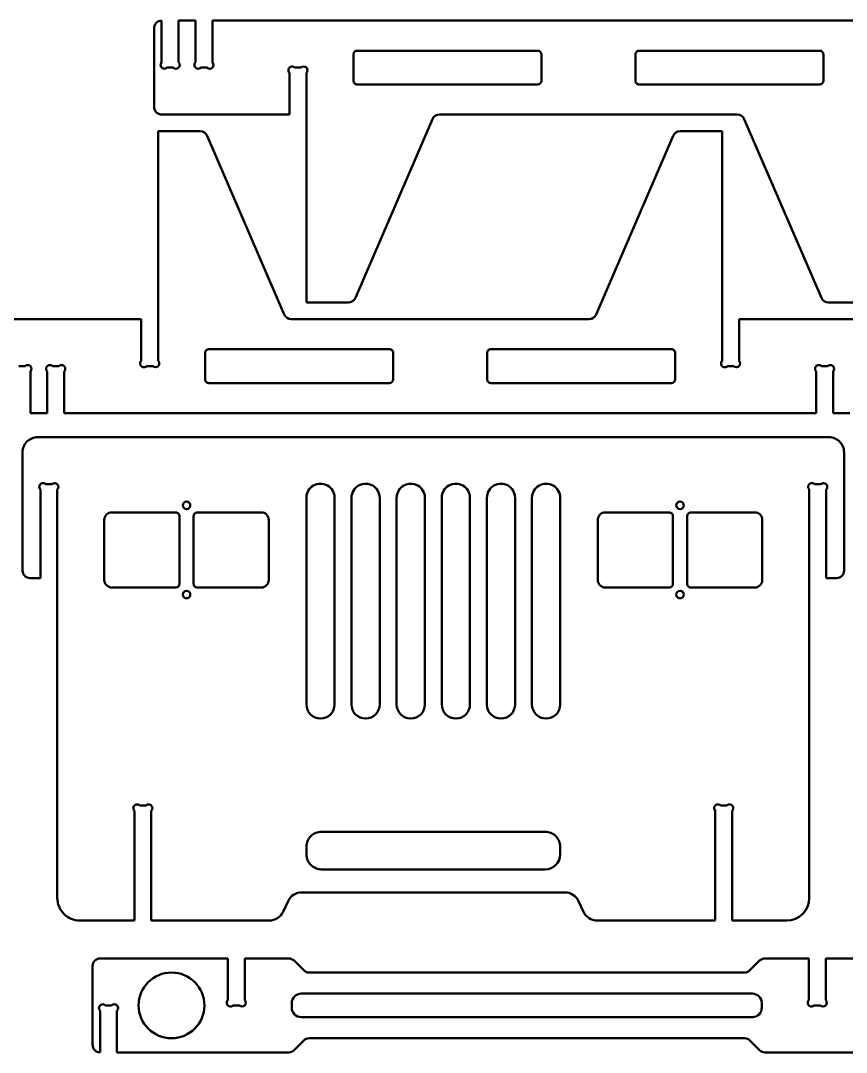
# Model space of a CAD drawing. Header units: millimetres. Extents: x -5696 to 5717, y -1207 to 892.
# Drawn here: x 2313 to 3194, y -559 to 543 of the extents above; entities that cross this region are included whole.
import ezdxf

# ---------------------------------------------------------------- set-up
doc = ezdxf.new("R2010")
doc.units = ezdxf.units.MM
doc.header["$MEASUREMENT"] = 0
doc.layers.add('layer 1', color=7, linetype='Continuous')

msp = doc.modelspace()

# ---------------------------------------------------------------- linework, layer by layer
at = {"layer": 'layer 1', "lineweight": 50}
for points, knots in [([(2463.3326, 542.5129), (2461.2045, 542.5129), (2459.1636, 541.6676), (2457.6588, 540.1628), (2457.6588, 540.1628), (2456.154, 538.658), (2455.3086, 536.6171), (2455.3086, 534.4889)], [0, 0, 0, 0, 0.333333333, 0.333333333, 0.333333333, 0.333333333, 1, 1, 1, 1]), ([(2671.9566, 510.4169), (2670.8925, 510.4169), (2669.872, 509.9942), (2669.1197, 509.2419), (2669.1197, 509.2419), (2668.3672, 508.4894), (2667.9446, 507.469), (2667.9446, 506.4049)], [0, 0, 0, 0, 0.333333333, 0.333333333, 0.333333333, 0.333333333, 1, 1, 1, 1]), ([(2868.5446, 506.4049), (2868.5446, 507.469), (2868.1219, 508.4894), (2867.3695, 509.2419), (2867.3695, 509.2419), (2866.6171, 509.9942), (2865.5967, 510.4169), (2864.5326, 510.4169)], [0, 0, 0, 0, 0.333333333, 0.333333333, 0.333333333, 0.333333333, 1, 1, 1, 1]), ([(2972.8566, 510.4169), (2971.7925, 510.4169), (2970.7721, 509.9942), (2970.0197, 509.2419), (2970.0197, 509.2419), (2969.2673, 508.4894), (2968.8446, 507.469), (2968.8446, 506.4049)], [0, 0, 0, 0, 0.333333333, 0.333333333, 0.333333333, 0.333333333, 1, 1, 1, 1]), ([(3169.4446, 506.4049), (3169.4446, 507.469), (3169.0218, 508.4894), (3168.2695, 509.2419), (3168.2695, 509.2419), (3167.5171, 509.9942), (3166.4966, 510.4169), (3165.4326, 510.4169)], [0, 0, 0, 0, 0.333333333, 0.333333333, 0.333333333, 0.333333333, 1, 1, 1, 1]), ([(2463.3326, 498.0368), (2462.319, 497.0232), (2461.9232, 495.546), (2462.2942, 494.1615), (2462.2942, 494.1615), (2462.6652, 492.7769), (2463.7466, 491.6955), (2465.1311, 491.3246), (2465.1311, 491.3246), (2466.5156, 490.9536), (2467.9929, 491.3494), (2469.0064, 492.3629)], [0, 0, 0, 0, 0.25, 0.25, 0.25, 0.25, 0.5, 0.5, 0.5, 0.5, 1, 1, 1, 1]), ([(2475.7128, 492.3629), (2477.2796, 490.7961), (2479.8198, 490.7961), (2481.3866, 492.3629), (2481.3866, 492.3629), (2482.9533, 493.9297), (2482.9533, 496.47), (2481.3866, 498.0368)], [0, 0, 0, 0, 0.333333333, 0.333333333, 0.333333333, 0.333333333, 1, 1, 1, 1]), ([(2499.4406, 498.0368), (2498.427, 497.0232), (2498.0312, 495.546), (2498.4021, 494.1615), (2498.4021, 494.1615), (2498.7732, 492.7769), (2499.8546, 491.6955), (2501.2391, 491.3246), (2501.2391, 491.3246), (2502.6236, 490.9536), (2504.1009, 491.3494), (2505.1144, 492.3629)], [0, 0, 0, 0, 0.25, 0.25, 0.25, 0.25, 0.5, 0.5, 0.5, 0.5, 1, 1, 1, 1]), ([(2511.8208, 492.3629), (2513.3876, 490.7961), (2515.9278, 490.7961), (2517.4946, 492.3629), (2517.4946, 492.3629), (2519.0613, 493.9297), (2519.0613, 496.47), (2517.4946, 498.0368)], [0, 0, 0, 0, 0.333333333, 0.333333333, 0.333333333, 0.333333333, 1, 1, 1, 1]), ([(2605.4144, 492.3629), (2604.4009, 493.3764), (2602.9236, 493.7723), (2601.5391, 493.4013), (2601.5391, 493.4013), (2600.1546, 493.0303), (2599.0732, 491.949), (2598.7022, 490.5644), (2598.7022, 490.5644), (2598.3312, 489.1799), (2598.727, 487.7027), (2599.7406, 486.6891)], [0, 0, 0, 0, 0.25, 0.25, 0.25, 0.25, 0.5, 0.5, 0.5, 0.5, 1, 1, 1, 1]), ([(2617.7946, 486.6891), (2619.3614, 488.2559), (2619.3614, 490.7961), (2617.7946, 492.3629), (2617.7946, 492.3629), (2616.2278, 493.9297), (2613.6876, 493.9297), (2612.1208, 492.3629)], [0, 0, 0, 0, 0.333333333, 0.333333333, 0.333333333, 0.333333333, 1, 1, 1, 1]), ([(2667.9446, 478.3209), (2667.9446, 477.2569), (2668.3672, 476.2365), (2669.1197, 475.484), (2669.1197, 475.484), (2669.872, 474.7317), (2670.8925, 474.3089), (2671.9566, 474.3089)], [0, 0, 0, 0, 0.333333333, 0.333333333, 0.333333333, 0.333333333, 1, 1, 1, 1]), ([(2968.8446, 478.3209), (2968.8446, 477.2569), (2969.2673, 476.2365), (2970.0197, 475.484), (2970.0197, 475.484), (2970.7721, 474.7317), (2971.7925, 474.3089), (2972.8566, 474.3089)], [0, 0, 0, 0, 0.333333333, 0.333333333, 0.333333333, 0.333333333, 1, 1, 1, 1]), ([(2455.3086, 450.2369), (2455.3086, 448.1088), (2456.154, 446.0679), (2457.6588, 444.5631), (2457.6588, 444.5631), (2459.1636, 443.0583), (2461.2045, 442.2129), (2463.3326, 442.2129)], [0, 0, 0, 0, 0.333333333, 0.333333333, 0.333333333, 0.333333333, 1, 1, 1, 1]), ([(2513.7922, 191.6772), (2512.7282, 191.6772), (2511.7077, 191.2546), (2510.9553, 190.5022), (2510.9553, 190.5022), (2510.2029, 189.7498), (2509.7802, 188.7293), (2509.7802, 187.6652)], [0, 0, 0, 0, 0.333333333, 0.333333333, 0.333333333, 0.333333333, 1, 1, 1, 1]), ([(2710.3802, 187.6652), (2710.3802, 188.7293), (2709.9575, 189.7498), (2709.2051, 190.5022), (2709.2051, 190.5022), (2708.4527, 191.2546), (2707.4323, 191.6772), (2706.3682, 191.6772)], [0, 0, 0, 0, 0.333333333, 0.333333333, 0.333333333, 0.333333333, 1, 1, 1, 1]), ([(2814.6922, 191.6772), (2813.6281, 191.6772), (2812.6077, 191.2546), (2811.8553, 190.5022), (2811.8553, 190.5022), (2811.1029, 189.7498), (2810.6802, 188.7293), (2810.6802, 187.6652)], [0, 0, 0, 0, 0.333333333, 0.333333333, 0.333333333, 0.333333333, 1, 1, 1, 1]), ([(3011.2802, 187.6652), (3011.2802, 188.7293), (3010.8576, 189.7498), (3010.1051, 190.5022), (3010.1051, 190.5022), (3009.3528, 191.2546), (3008.3323, 191.6772), (3007.2682, 191.6772)], [0, 0, 0, 0, 0.333333333, 0.333333333, 0.333333333, 0.333333333, 1, 1, 1, 1]), ([(2441.5762, 179.2971), (2440.5626, 178.2836), (2440.1669, 176.8064), (2440.5379, 175.4218), (2440.5379, 175.4218), (2440.9088, 174.0373), (2441.9902, 172.9558), (2443.3748, 172.5849), (2443.3748, 172.5849), (2444.7593, 172.2139), (2446.2365, 172.6097), (2447.25, 173.6232)], [0, 0, 0, 0, 0.25, 0.25, 0.25, 0.25, 0.5, 0.5, 0.5, 0.5, 1, 1, 1, 1]), ([(2453.9564, 173.6232), (2455.5232, 172.0564), (2458.0634, 172.0564), (2459.6302, 173.6232), (2459.6302, 173.6232), (2461.197, 175.19), (2461.197, 177.7303), (2459.6303, 179.2971)], [0, 0, 0, 0, 0.333333333, 0.333333333, 0.333333333, 0.333333333, 1, 1, 1, 1]), ([(3061.4302, 179.2971), (3060.4167, 178.2836), (3060.0209, 176.8064), (3060.3918, 175.4218), (3060.3918, 175.4218), (3060.7628, 174.0373), (3061.8443, 172.9558), (3063.2287, 172.5849), (3063.2287, 172.5849), (3064.6132, 172.2139), (3066.0905, 172.6097), (3067.104, 173.6232)], [0, 0, 0, 0, 0.25, 0.25, 0.25, 0.25, 0.5, 0.5, 0.5, 0.5, 1, 1, 1, 1]), ([(3073.8104, 173.6232), (3075.3771, 172.0564), (3077.9174, 172.0564), (3079.4842, 173.6232), (3079.4842, 173.6232), (3081.051, 175.19), (3081.051, 177.7303), (3079.4842, 179.2971)], [0, 0, 0, 0, 0.333333333, 0.333333333, 0.333333333, 0.333333333, 1, 1, 1, 1]), ([(2323.2223, 167.9495), (2324.789, 169.5162), (2324.789, 172.0564), (2323.2223, 173.6232), (2323.2223, 173.6232), (2321.6555, 175.19), (2319.1152, 175.19), (2317.5484, 173.6232)], [0, 0, 0, 0, 0.333333333, 0.333333333, 0.333333333, 0.333333333, 1, 1, 1, 1]), ([(2346.95, 173.6232), (2345.9365, 174.6368), (2344.4593, 175.0326), (2343.0747, 174.6616), (2343.0747, 174.6616), (2341.6902, 174.2906), (2340.6088, 173.2093), (2340.2379, 171.8248), (2340.2379, 171.8248), (2339.8669, 170.4402), (2340.2627, 168.963), (2341.2763, 167.9495)], [0, 0, 0, 0, 0.25, 0.25, 0.25, 0.25, 0.5, 0.5, 0.5, 0.5, 1, 1, 1, 1]), ([(2359.3302, 167.9495), (2360.897, 169.5162), (2360.897, 172.0564), (2359.3303, 173.6232), (2359.3303, 173.6232), (2357.7635, 175.19), (2355.2232, 175.19), (2353.6564, 173.6232)], [0, 0, 0, 0, 0.333333333, 0.333333333, 0.333333333, 0.333333333, 1, 1, 1, 1]), ([(3167.404, 173.6232), (3166.3905, 174.6368), (3164.9133, 175.0326), (3163.5287, 174.6616), (3163.5287, 174.6616), (3162.1443, 174.2906), (3161.0628, 173.2093), (3160.6918, 171.8248), (3160.6918, 171.8248), (3160.3208, 170.4402), (3160.7167, 168.963), (3161.7302, 167.9495)], [0, 0, 0, 0, 0.25, 0.25, 0.25, 0.25, 0.5, 0.5, 0.5, 0.5, 1, 1, 1, 1]), ([(3179.7842, 167.9495), (3181.351, 169.5162), (3181.351, 172.0564), (3179.7842, 173.6232), (3179.7842, 173.6232), (3178.2174, 175.19), (3175.6771, 175.19), (3174.1104, 173.6232)], [0, 0, 0, 0, 0.333333333, 0.333333333, 0.333333333, 0.333333333, 1, 1, 1, 1]), ([(2509.7802, 159.5812), (2509.7802, 158.5172), (2510.2029, 157.4968), (2510.9553, 156.7443), (2510.9553, 156.7443), (2511.7077, 155.992), (2512.7282, 155.5692), (2513.7922, 155.5692)], [0, 0, 0, 0, 0.333333333, 0.333333333, 0.333333333, 0.333333333, 1, 1, 1, 1]), ([(2810.6802, 159.5812), (2810.6802, 158.5172), (2811.1029, 157.4968), (2811.8553, 156.7443), (2811.8553, 156.7443), (2812.6077, 155.992), (2813.6281, 155.5692), (2814.6922, 155.5692)], [0, 0, 0, 0, 0.333333333, 0.333333333, 0.333333333, 0.333333333, 1, 1, 1, 1]), ([(2330.9464, 97.6843), (2326.6902, 97.6843), (2322.6083, 95.9934), (2319.5987, 92.9839), (2319.5987, 92.9839), (2316.5892, 89.9743), (2314.8984, 85.8924), (2314.8984, 81.6363)], [0, 0, 0, 0, 0.333333333, 0.333333333, 0.333333333, 0.333333333, 1, 1, 1, 1]), ([(3191.5204, 81.6363), (3191.5204, 85.8924), (3189.8297, 89.9743), (3186.8201, 92.9839), (3186.8201, 92.9839), (3183.8105, 95.9934), (3179.7286, 97.6843), (3175.4724, 97.6843)], [0, 0, 0, 0, 0.333333333, 0.333333333, 0.333333333, 0.333333333, 1, 1, 1, 1]), ([(2339.6292, 47.5343), (2338.6157, 48.5478), (2337.1385, 48.9436), (2335.754, 48.5726), (2335.754, 48.5726), (2334.3694, 48.2017), (2333.288, 47.1203), (2332.9171, 45.7357), (2332.9171, 45.7357), (2332.5461, 44.3512), (2332.9418, 42.874), (2333.9554, 41.8604)], [0, 0, 0, 0, 0.25, 0.25, 0.25, 0.25, 0.5, 0.5, 0.5, 0.5, 1, 1, 1, 1]), ([(2352.0094, 41.8604), (2353.5762, 43.4272), (2353.5762, 45.9675), (2352.0094, 47.5343), (2352.0094, 47.5343), (2350.4427, 49.1011), (2347.9024, 49.1011), (2346.3356, 47.5343)], [0, 0, 0, 0, 0.333333333, 0.333333333, 0.333333333, 0.333333333, 1, 1, 1, 1]), ([(2647.8944, 32.9908), (2647.8944, 38.3658), (2645.0268, 43.3326), (2640.3719, 46.0201), (2640.3719, 46.0201), (2635.717, 48.7076), (2629.9818, 48.7076), (2625.3269, 46.0201), (2625.3269, 46.0201), (2620.672, 43.3326), (2617.8044, 38.3658), (2617.8044, 32.9908)], [0, 0, 0, 0, 0.25, 0.25, 0.25, 0.25, 0.5, 0.5, 0.5, 0.5, 1, 1, 1, 1]), ([(2696.0384, 32.9908), (2696.0384, 38.3658), (2693.1708, 43.3326), (2688.5159, 46.0201), (2688.5159, 46.0201), (2683.861, 48.7076), (2678.1258, 48.7076), (2673.4709, 46.0201), (2673.4709, 46.0201), (2668.816, 43.3326), (2665.9484, 38.3658), (2665.9484, 32.9908)], [0, 0, 0, 0, 0.25, 0.25, 0.25, 0.25, 0.5, 0.5, 0.5, 0.5, 1, 1, 1, 1]), ([(2744.1824, 32.9908), (2744.1824, 38.3658), (2741.3148, 43.3326), (2736.6599, 46.0201), (2736.6599, 46.0201), (2732.005, 48.7076), (2726.2698, 48.7076), (2721.6149, 46.0201), (2721.6149, 46.0201), (2716.96, 43.3326), (2714.0924, 38.3658), (2714.0924, 32.9908)], [0, 0, 0, 0, 0.25, 0.25, 0.25, 0.25, 0.5, 0.5, 0.5, 0.5, 1, 1, 1, 1]), ([(2792.3264, 32.9908), (2792.3264, 38.3658), (2789.4588, 43.3326), (2784.8039, 46.0201), (2784.8039, 46.0201), (2780.149, 48.7076), (2774.4138, 48.7076), (2769.7589, 46.0201), (2769.7589, 46.0201), (2765.104, 43.3326), (2762.2364, 38.3658), (2762.2364, 32.9908)], [0, 0, 0, 0, 0.25, 0.25, 0.25, 0.25, 0.5, 0.5, 0.5, 0.5, 1, 1, 1, 1]), ([(2840.4704, 32.9908), (2840.4704, 38.3658), (2837.6028, 43.3326), (2832.9479, 46.0201), (2832.9479, 46.0201), (2828.293, 48.7076), (2822.5578, 48.7076), (2817.9029, 46.0201), (2817.9029, 46.0201), (2813.248, 43.3326), (2810.3804, 38.3658), (2810.3804, 32.9908)], [0, 0, 0, 0, 0.25, 0.25, 0.25, 0.25, 0.5, 0.5, 0.5, 0.5, 1, 1, 1, 1]), ([(2888.6144, 32.9908), (2888.6144, 38.3658), (2885.7468, 43.3326), (2881.0919, 46.0201), (2881.0919, 46.0201), (2876.437, 48.7076), (2870.7018, 48.7076), (2866.0469, 46.0201), (2866.0469, 46.0201), (2861.392, 43.3326), (2858.5244, 38.3658), (2858.5244, 32.9908)], [0, 0, 0, 0, 0.25, 0.25, 0.25, 0.25, 0.5, 0.5, 0.5, 0.5, 1, 1, 1, 1]), ([(3160.0832, 47.5343), (3159.0697, 48.5478), (3157.5925, 48.9436), (3156.2079, 48.5726), (3156.2079, 48.5726), (3154.8235, 48.2017), (3153.742, 47.1203), (3153.371, 45.7357), (3153.371, 45.7357), (3153, 44.3512), (3153.3959, 42.874), (3154.4094, 41.8604)], [0, 0, 0, 0, 0.25, 0.25, 0.25, 0.25, 0.5, 0.5, 0.5, 0.5, 1, 1, 1, 1]), ([(3172.4634, 41.8604), (3174.0302, 43.4272), (3174.0302, 45.9675), (3172.4634, 47.5343), (3172.4634, 47.5343), (3170.8967, 49.1011), (3168.3564, 49.1011), (3166.7896, 47.5343)], [0, 0, 0, 0, 0.333333333, 0.333333333, 0.333333333, 0.333333333, 1, 1, 1, 1]), ([(2493.9339, 24.9668), (2493.9339, 27.1825), (2492.1377, 28.9788), (2489.9219, 28.9788), (2489.9219, 28.9788), (2487.7062, 28.9788), (2485.9099, 27.1825), (2485.9099, 24.9668), (2485.9099, 24.9668), (2485.9099, 22.751), (2487.7062, 20.9548), (2489.9219, 20.9548), (2489.9219, 20.9548), (2492.1376, 20.9548), (2493.9339, 22.751), (2493.9339, 24.9667)], [0, 0, 0, 0, 0.2, 0.2, 0.2, 0.2, 0.4, 0.4, 0.4, 0.4, 0.6, 0.6, 0.6, 0.6, 1, 1, 1, 1]), ([(3020.5089, 24.9668), (3020.5089, 27.1825), (3018.7127, 28.9788), (3016.4969, 28.9788), (3016.4969, 28.9788), (3014.2812, 28.9788), (3012.4849, 27.1825), (3012.4849, 24.9668), (3012.4849, 24.9668), (3012.4849, 22.751), (3014.2811, 20.9548), (3016.4969, 20.9548), (3016.4969, 20.9548), (3018.7127, 20.9548), (3020.5089, 22.751), (3020.5089, 24.9667)], [0, 0, 0, 0, 0.2, 0.2, 0.2, 0.2, 0.4, 0.4, 0.4, 0.4, 0.6, 0.6, 0.6, 0.6, 1, 1, 1, 1]), ([(2410.1834, 17.4443), (2408.0553, 17.4443), (2406.0144, 16.5989), (2404.5096, 15.0941), (2404.5096, 15.0941), (2403.0048, 13.5893), (2402.1594, 11.5484), (2402.1594, 9.4203)], [0, 0, 0, 0, 0.333333333, 0.333333333, 0.333333333, 0.333333333, 1, 1, 1, 1]), ([(2482.3994, 13.4323), (2482.3994, 14.4963), (2481.9767, 15.5167), (2481.2244, 16.2692), (2481.2244, 16.2692), (2480.4719, 17.0215), (2479.4515, 17.4443), (2478.3874, 17.4443)], [0, 0, 0, 0, 0.333333333, 0.333333333, 0.333333333, 0.333333333, 1, 1, 1, 1]), ([(2501.4564, 17.4443), (2500.3924, 17.4443), (2499.3718, 17.0215), (2498.6195, 16.2692), (2498.6195, 16.2692), (2497.8671, 15.5167), (2497.4444, 14.4963), (2497.4444, 13.4323)], [0, 0, 0, 0, 0.333333333, 0.333333333, 0.333333333, 0.333333333, 1, 1, 1, 1]), ([(2577.6844, 9.4203), (2577.6844, 11.5484), (2576.8391, 13.5893), (2575.3343, 15.0941), (2575.3343, 15.0941), (2573.8295, 16.5989), (2571.7886, 17.4443), (2569.6604, 17.4443)], [0, 0, 0, 0, 0.333333333, 0.333333333, 0.333333333, 0.333333333, 1, 1, 1, 1]), ([(2936.7584, 17.4443), (2934.6304, 17.4443), (2932.5893, 16.5989), (2931.0845, 15.0941), (2931.0845, 15.0941), (2929.5797, 13.5893), (2928.7344, 11.5484), (2928.7344, 9.4203)], [0, 0, 0, 0, 0.333333333, 0.333333333, 0.333333333, 0.333333333, 1, 1, 1, 1]), ([(3008.9744, 13.4323), (3008.9744, 14.4963), (3008.5518, 15.5167), (3007.7993, 16.2692), (3007.7993, 16.2692), (3007.047, 17.0215), (3006.0265, 17.4443), (3004.9624, 17.4443)], [0, 0, 0, 0, 0.333333333, 0.333333333, 0.333333333, 0.333333333, 1, 1, 1, 1]), ([(3028.0314, 17.4443), (3026.9673, 17.4443), (3025.9469, 17.0215), (3025.1945, 16.2692), (3025.1945, 16.2692), (3024.4421, 15.5167), (3024.0194, 14.4963), (3024.0194, 13.4323)], [0, 0, 0, 0, 0.333333333, 0.333333333, 0.333333333, 0.333333333, 1, 1, 1, 1]), ([(3104.2594, 9.4203), (3104.2594, 11.5484), (3103.414, 13.5893), (3101.9092, 15.0941), (3101.9092, 15.0941), (3100.4044, 16.5989), (3098.3635, 17.4443), (3096.2354, 17.4443)], [0, 0, 0, 0, 0.333333333, 0.333333333, 0.333333333, 0.333333333, 1, 1, 1, 1]), ([(2314.8984, -44.7417), (2314.8984, -46.8699), (2315.7438, -48.9108), (2317.2486, -50.4156), (2317.2486, -50.4156), (2318.7534, -51.9204), (2320.7943, -52.7657), (2322.9224, -52.7657)], [0, 0, 0, 0, 0.333333333, 0.333333333, 0.333333333, 0.333333333, 1, 1, 1, 1]), ([(2402.1594, -54.7717), (2402.1594, -56.8999), (2403.0048, -58.9408), (2404.5096, -60.4456), (2404.5096, -60.4456), (2406.0144, -61.9504), (2408.0553, -62.7957), (2410.1834, -62.7957)], [0, 0, 0, 0, 0.333333333, 0.333333333, 0.333333333, 0.333333333, 1, 1, 1, 1]), ([(2928.7344, -54.7717), (2928.7344, -56.8999), (2929.5797, -58.9408), (2931.0845, -60.4456), (2931.0845, -60.4456), (2932.5893, -61.9504), (2934.6304, -62.7957), (2936.7584, -62.7957)], [0, 0, 0, 0, 0.333333333, 0.333333333, 0.333333333, 0.333333333, 1, 1, 1, 1]), ([(2497.4444, -58.7837), (2497.4444, -59.8478), (2497.8671, -60.8682), (2498.6195, -61.6207), (2498.6195, -61.6207), (2499.3718, -62.3731), (2500.3924, -62.7957), (2501.4564, -62.7957)], [0, 0, 0, 0, 0.333333333, 0.333333333, 0.333333333, 0.333333333, 1, 1, 1, 1]), ([(3024.0194, -58.7837), (3024.0194, -59.8478), (3024.4421, -60.8682), (3025.1945, -61.6207), (3025.1945, -61.6207), (3025.9469, -62.3731), (3026.9673, -62.7957), (3028.0314, -62.7957)], [0, 0, 0, 0, 0.333333333, 0.333333333, 0.333333333, 0.333333333, 1, 1, 1, 1]), ([(2493.9339, -70.3182), (2493.9339, -68.1025), (2492.1377, -66.3062), (2489.9219, -66.3062), (2489.9219, -66.3062), (2487.7062, -66.3062), (2485.9099, -68.1025), (2485.9099, -70.3182), (2485.9099, -70.3182), (2485.9099, -72.534), (2487.7062, -74.3302), (2489.9219, -74.3302), (2489.9219, -74.3302), (2492.1376, -74.3302), (2493.9339, -72.534), (2493.9339, -70.3182)], [0, 0, 0, 0, 0.2, 0.2, 0.2, 0.2, 0.4, 0.4, 0.4, 0.4, 0.6, 0.6, 0.6, 0.6, 1, 1, 1, 1]), ([(3020.5089, -70.3182), (3020.5089, -68.1025), (3018.7127, -66.3062), (3016.4969, -66.3062), (3016.4969, -66.3062), (3014.2812, -66.3062), (3012.4849, -68.1025), (3012.4849, -70.3182), (3012.4849, -70.3182), (3012.4849, -72.534), (3014.2811, -74.3302), (3016.4969, -74.3302), (3016.4969, -74.3302), (3018.7127, -74.3302), (3020.5089, -72.534), (3020.5089, -70.3182)], [0, 0, 0, 0, 0.2, 0.2, 0.2, 0.2, 0.4, 0.4, 0.4, 0.4, 0.6, 0.6, 0.6, 0.6, 1, 1, 1, 1]), ([(2617.8044, -187.6692), (2617.8044, -195.9784), (2624.5402, -202.7142), (2632.8494, -202.7142), (2632.8494, -202.7142), (2641.1584, -202.7142), (2647.8944, -195.9785), (2647.8944, -187.6693)], [0, 0, 0, 0, 0.333333333, 0.333333333, 0.333333333, 0.333333333, 1, 1, 1, 1]), ([(2665.9484, -187.6692), (2665.9484, -195.9784), (2672.6842, -202.7142), (2680.9934, -202.7142), (2680.9934, -202.7142), (2689.3025, -202.7142), (2696.0384, -195.9785), (2696.0384, -187.6693)], [0, 0, 0, 0, 0.333333333, 0.333333333, 0.333333333, 0.333333333, 1, 1, 1, 1]), ([(2714.0924, -187.6692), (2714.0924, -195.9784), (2720.8282, -202.7142), (2729.1374, -202.7142), (2729.1374, -202.7142), (2737.4465, -202.7142), (2744.1824, -195.9785), (2744.1824, -187.6693)], [0, 0, 0, 0, 0.333333333, 0.333333333, 0.333333333, 0.333333333, 1, 1, 1, 1]), ([(2762.2364, -187.6692), (2762.2364, -195.9784), (2768.9723, -202.7142), (2777.2814, -202.7142), (2777.2814, -202.7142), (2785.5905, -202.7142), (2792.3264, -195.9785), (2792.3264, -187.6693)], [0, 0, 0, 0, 0.333333333, 0.333333333, 0.333333333, 0.333333333, 1, 1, 1, 1]), ([(2810.3804, -187.6692), (2810.3804, -195.9784), (2817.1163, -202.7142), (2825.4254, -202.7142), (2825.4254, -202.7142), (2833.7345, -202.7142), (2840.4704, -195.9785), (2840.4704, -187.6693)], [0, 0, 0, 0, 0.333333333, 0.333333333, 0.333333333, 0.333333333, 1, 1, 1, 1]), ([(2858.5244, -187.6692), (2858.5244, -195.9784), (2865.2603, -202.7142), (2873.5694, -202.7142), (2873.5694, -202.7142), (2881.8785, -202.7142), (2888.6144, -195.9785), (2888.6144, -187.6693)], [0, 0, 0, 0, 0.333333333, 0.333333333, 0.333333333, 0.333333333, 1, 1, 1, 1]), ([(2439.9292, -295.4917), (2438.9157, -294.4782), (2437.4385, -294.0824), (2436.054, -294.4533), (2436.054, -294.4533), (2434.6694, -294.8243), (2433.588, -295.9058), (2433.2171, -297.2903), (2433.2171, -297.2903), (2432.8461, -298.6747), (2433.2418, -300.1521), (2434.2554, -301.1656)], [0, 0, 0, 0, 0.25, 0.25, 0.25, 0.25, 0.5, 0.5, 0.5, 0.5, 1, 1, 1, 1]), ([(2452.3094, -301.1656), (2453.8762, -299.5988), (2453.8762, -297.0585), (2452.3094, -295.4917), (2452.3094, -295.4917), (2450.7426, -293.9249), (2448.2024, -293.9249), (2446.6356, -295.4917)], [0, 0, 0, 0, 0.333333333, 0.333333333, 0.333333333, 0.333333333, 1, 1, 1, 1]), ([(3059.7832, -295.4917), (3058.7697, -294.4782), (3057.2924, -294.0824), (3055.9079, -294.4533), (3055.9079, -294.4533), (3054.5235, -294.8243), (3053.442, -295.9058), (3053.071, -297.2903), (3053.071, -297.2903), (3052.7, -298.6747), (3053.0959, -300.1521), (3054.1094, -301.1656)], [0, 0, 0, 0, 0.25, 0.25, 0.25, 0.25, 0.5, 0.5, 0.5, 0.5, 1, 1, 1, 1]), ([(3072.1634, -301.1656), (3073.7302, -299.5988), (3073.7302, -297.0585), (3072.1634, -295.4917), (3072.1634, -295.4917), (3070.5966, -293.9249), (3068.0563, -293.9249), (3066.4896, -295.4917)], [0, 0, 0, 0, 0.333333333, 0.333333333, 0.333333333, 0.333333333, 1, 1, 1, 1]), ([(2633.8524, -323.5757), (2629.5963, -323.5757), (2625.5144, -325.2665), (2622.5048, -328.2761), (2622.5048, -328.2761), (2619.4952, -331.2857), (2617.8044, -335.3675), (2617.8044, -339.6237)], [0, 0, 0, 0, 0.333333333, 0.333333333, 0.333333333, 0.333333333, 1, 1, 1, 1]), ([(2888.6144, -339.6237), (2888.6144, -335.3675), (2886.9237, -331.2857), (2883.9141, -328.2761), (2883.9141, -328.2761), (2880.9045, -325.2665), (2876.8226, -323.5757), (2872.5664, -323.5757)], [0, 0, 0, 0, 0.333333333, 0.333333333, 0.333333333, 0.333333333, 1, 1, 1, 1]), ([(2617.8044, -347.6477), (2617.8044, -351.904), (2619.4952, -355.9858), (2622.5048, -358.9954), (2622.5048, -358.9954), (2625.5144, -362.005), (2629.5963, -363.6957), (2633.8524, -363.6957)], [0, 0, 0, 0, 0.333333333, 0.333333333, 0.333333333, 0.333333333, 1, 1, 1, 1]), ([(2352.0094, -394.2872), (2352.0094, -400.6715), (2354.5456, -406.7943), (2359.06, -411.3087), (2359.06, -411.3087), (2363.5743, -415.823), (2369.6971, -418.3592), (2376.0814, -418.3592)], [0, 0, 0, 0, 0.333333333, 0.333333333, 0.333333333, 0.333333333, 1, 1, 1, 1]), ([(2397.6078, -458.83), (2395.4797, -458.83), (2393.4387, -459.6754), (2391.9339, -461.1802), (2391.9339, -461.1802), (2390.4292, -462.685), (2389.5838, -464.7259), (2389.5838, -466.854)], [0, 0, 0, 0, 0.333333333, 0.333333333, 0.333333333, 0.333333333, 1, 1, 1, 1]), ([(2508.9408, -508.98), (2508.9408, -489.5921), (2493.2238, -473.8751), (2473.8358, -473.875), (2473.8358, -473.875), (2454.4479, -473.875), (2438.7308, -489.592), (2438.7308, -508.9799), (2438.7308, -508.9799), (2438.7307, -528.3679), (2454.4477, -544.085), (2473.8357, -544.085), (2473.8357, -544.085), (2493.2236, -544.0851), (2508.9407, -528.3682), (2508.9408, -508.9802)], [0, 0, 0, 0, 0.2, 0.2, 0.2, 0.2, 0.4, 0.4, 0.4, 0.4, 0.6, 0.6, 0.6, 0.6, 1, 1, 1, 1]), ([(2534.0158, -503.3062), (2533.0022, -504.3197), (2532.6064, -505.797), (2532.9774, -507.1815), (2532.9774, -507.1815), (2533.3484, -508.566), (2534.4298, -509.6474), (2535.8143, -510.0184), (2535.8143, -510.0184), (2537.1988, -510.3894), (2538.676, -509.9935), (2539.6895, -508.98)], [0, 0, 0, 0, 0.25, 0.25, 0.25, 0.25, 0.5, 0.5, 0.5, 0.5, 1, 1, 1, 1]), ([(2546.3959, -508.98), (2547.9627, -510.5468), (2550.503, -510.5468), (2552.0698, -508.98), (2552.0698, -508.98), (2553.6366, -507.4133), (2553.6366, -504.873), (2552.0698, -503.3062)], [0, 0, 0, 0, 0.333333333, 0.333333333, 0.333333333, 0.333333333, 1, 1, 1, 1]), ([(2612.2498, -496.4425), (2609.5896, -496.4425), (2607.0385, -497.4992), (2605.1575, -499.3803), (2605.1575, -499.3803), (2603.2764, -501.2612), (2602.2198, -503.8124), (2602.2198, -506.4725)], [0, 0, 0, 0, 0.333333333, 0.333333333, 0.333333333, 0.333333333, 1, 1, 1, 1]), ([(3103.7197, -506.4725), (3103.7197, -503.8124), (3102.6631, -501.2612), (3100.782, -499.3803), (3100.782, -499.3803), (3098.901, -497.4992), (3096.3499, -496.4425), (3093.6897, -496.4425)], [0, 0, 0, 0, 0.333333333, 0.333333333, 0.333333333, 0.333333333, 1, 1, 1, 1]), ([(3153.8697, -503.3062), (3152.8562, -504.3197), (3152.4604, -505.797), (3152.8314, -507.1815), (3152.8314, -507.1815), (3153.2023, -508.566), (3154.2838, -509.6474), (3155.6683, -510.0184), (3155.6683, -510.0184), (3157.0528, -510.3894), (3158.5301, -509.9935), (3159.5436, -508.98)], [0, 0, 0, 0, 0.25, 0.25, 0.25, 0.25, 0.5, 0.5, 0.5, 0.5, 1, 1, 1, 1]), ([(3166.25, -508.98), (3167.8167, -510.5468), (3170.3569, -510.5468), (3171.9237, -508.98), (3171.9237, -508.98), (3173.4905, -507.4133), (3173.4905, -504.873), (3171.9238, -503.3062)], [0, 0, 0, 0, 0.333333333, 0.333333333, 0.333333333, 0.333333333, 1, 1, 1, 1]), ([(2403.2815, -508.98), (2402.2681, -507.9665), (2400.7908, -507.5707), (2399.4062, -507.9417), (2399.4062, -507.9417), (2398.0218, -508.3126), (2396.9404, -509.394), (2396.5694, -510.7786), (2396.5694, -510.7786), (2396.1984, -512.1631), (2396.5942, -513.6403), (2397.6078, -514.6539)], [0, 0, 0, 0, 0.25, 0.25, 0.25, 0.25, 0.5, 0.5, 0.5, 0.5, 1, 1, 1, 1]), ([(2415.6618, -514.6539), (2417.2285, -513.0871), (2417.2285, -510.5468), (2415.6618, -508.98), (2415.6618, -508.98), (2414.095, -507.4132), (2411.5548, -507.4132), (2409.988, -508.98)], [0, 0, 0, 0, 0.333333333, 0.333333333, 0.333333333, 0.333333333, 1, 1, 1, 1]), ([(2602.2198, -511.4875), (2602.2198, -514.1476), (2603.2764, -516.6988), (2605.1575, -518.5798), (2605.1575, -518.5798), (2607.0385, -520.4608), (2609.5896, -521.5175), (2612.2498, -521.5175)], [0, 0, 0, 0, 0.333333333, 0.333333333, 0.333333333, 0.333333333, 1, 1, 1, 1]), ([(2389.5838, -551.106), (2389.5838, -553.2342), (2390.4292, -555.2751), (2391.9339, -556.7799), (2391.9339, -556.7799), (2393.4387, -558.2847), (2395.4797, -559.13), (2397.6078, -559.13)], [0, 0, 0, 0, 0.333333333, 0.333333333, 0.333333333, 0.333333333, 1, 1, 1, 1])]:
    msp.add_open_spline(points, degree=3, knots=knots, dxfattribs=at)
for points in [[(2463.3326, 498.0368), (2463.3326, 498.0368), (2463.3326, 542.5129), (2463.3326, 542.5129)], [(2481.3866, 542.5129), (2481.3866, 542.5129), (2481.3866, 498.0368), (2481.3866, 498.0368)], [(2499.4406, 542.5129), (2499.4406, 542.5129), (2481.3866, 542.5129), (2481.3866, 542.5129)], [(2499.4406, 498.0368), (2499.4406, 498.0368), (2499.4406, 542.5129), (2499.4406, 542.5129)], [(2517.4946, 542.5129), (2517.4946, 542.5129), (2517.4946, 498.0368), (2517.4946, 498.0368)], [(3319.8946, 542.5129), (3319.8946, 542.5129), (2517.4946, 542.5129), (2517.4946, 542.5129)], [(2455.3086, 534.4889), (2455.3086, 534.4889), (2455.3086, 450.2369), (2455.3086, 450.2369)], [(2671.9566, 510.4169), (2671.9566, 510.4169), (2864.5326, 510.4169), (2864.5326, 510.4169)], [(2972.8566, 510.4169), (2972.8566, 510.4169), (3165.4326, 510.4169), (3165.4326, 510.4169)], [(2667.9446, 478.3209), (2667.9446, 478.3209), (2667.9446, 506.4049), (2667.9446, 506.4049)], [(2868.5446, 506.4049), (2868.5446, 506.4049), (2868.5446, 478.3209), (2868.5446, 478.3209)], [(2968.8446, 478.3209), (2968.8446, 478.3209), (2968.8446, 506.4049), (2968.8446, 506.4049)], [(3169.4446, 506.4049), (3169.4446, 506.4049), (3169.4446, 478.3209), (3169.4446, 478.3209)], [(2475.7128, 492.3629), (2475.7128, 492.3629), (2469.0064, 492.3629), (2469.0064, 492.3629)], [(2511.8208, 492.3629), (2511.8208, 492.3629), (2505.1144, 492.3629), (2505.1144, 492.3629)], [(2599.7406, 442.2129), (2599.7406, 442.2129), (2599.7406, 486.6891), (2599.7406, 486.6891)], [(2605.4144, 492.3629), (2605.4144, 492.3629), (2612.1208, 492.3629), (2612.1208, 492.3629)], [(2617.7946, 486.6891), (2617.7946, 486.6891), (2617.7946, 241.613), (2617.7946, 241.613)], [(2864.5326, 474.3089), (2864.5326, 474.3089), (2671.9566, 474.3089), (2671.9566, 474.3089)], [(2864.5326, 474.3089), (2866.7483, 474.3089), (2868.5446, 476.1052), (2868.5446, 478.3209)], [(3165.4326, 474.3089), (3165.4326, 474.3089), (2972.8566, 474.3089), (2972.8566, 474.3089)], [(3165.4326, 474.3089), (3167.6483, 474.3089), (3169.4446, 476.1052), (3169.4446, 478.3209)], [(2463.3326, 442.2129), (2463.3326, 442.2129), (2599.7406, 442.2129), (2599.7406, 442.2129)], [(2759.6891, 442.2129), (2756.4854, 442.2129), (2753.5886, 440.3072), (2752.3205, 437.3651)], [(2759.6891, 442.2129), (2759.6891, 442.2129), (3077.7, 442.2129), (3077.7, 442.2129)], [(3085.0686, 437.3651), (3083.8005, 440.3072), (3080.9038, 442.2129), (3077.7, 442.2129)], [(2670.0342, 246.4608), (2670.0342, 246.4608), (2752.3205, 437.3651), (2752.3205, 437.3651)], [(3085.0686, 437.3651), (3085.0686, 437.3651), (3167.355, 246.4608), (3167.355, 246.4608)], [(2459.6302, 424.3732), (2459.6302, 424.3732), (2459.6302, 179.2971), (2459.6302, 179.2971)], [(2504.5012, 424.3732), (2504.5012, 424.3732), (2459.6302, 424.3732), (2459.6302, 424.3732)], [(2511.8698, 419.5253), (2510.6016, 422.4674), (2507.705, 424.3732), (2504.5012, 424.3732)], [(2594.1562, 228.6211), (2594.1562, 228.6211), (2511.8698, 419.5253), (2511.8698, 419.5253)], [(3009.1907, 419.5253), (3009.1907, 419.5253), (2926.9043, 228.6211), (2926.9043, 228.6211)], [(3016.5592, 424.3732), (3013.3555, 424.3732), (3010.4588, 422.4674), (3009.1907, 419.5253)], [(3061.4302, 424.3732), (3061.4302, 424.3732), (3016.5592, 424.3732), (3016.5592, 424.3732)], [(3061.4302, 179.2971), (3061.4302, 179.2971), (3061.4302, 424.3732), (3061.4302, 424.3732)], [(2662.6656, 241.613), (2665.8693, 241.613), (2668.766, 243.5187), (2670.0342, 246.4608)], [(3167.355, 246.4608), (3168.6232, 243.5187), (3171.5198, 241.613), (3174.7236, 241.613)], [(2617.7946, 241.613), (2617.7946, 241.613), (2662.6656, 241.613), (2662.6656, 241.613)], [(3174.7236, 241.613), (3174.7236, 241.613), (3219.5946, 241.613), (3219.5946, 241.613)], [(2441.5762, 223.7732), (2441.5762, 223.7732), (2305.1683, 223.7732), (2305.1683, 223.7732)], [(2441.5762, 179.2971), (2441.5762, 179.2971), (2441.5762, 223.7732), (2441.5762, 223.7732)], [(2594.1562, 228.6211), (2595.4243, 225.679), (2598.321, 223.7732), (2601.5248, 223.7732)], [(2919.5357, 223.7732), (2919.5357, 223.7732), (2601.5248, 223.7732), (2601.5248, 223.7732)], [(2919.5357, 223.7732), (2922.7394, 223.7732), (2925.6362, 225.679), (2926.9043, 228.6211)], [(3079.4842, 223.7732), (3079.4842, 223.7732), (3079.4842, 179.2971), (3079.4842, 179.2971)], [(3215.8922, 223.7732), (3215.8922, 223.7732), (3079.4842, 223.7732), (3079.4842, 223.7732)], [(2509.7802, 159.5812), (2509.7802, 159.5812), (2509.7802, 187.6652), (2509.7802, 187.6652)], [(2513.7922, 191.6772), (2513.7922, 191.6772), (2706.3682, 191.6772), (2706.3682, 191.6772)], [(2710.3802, 187.6652), (2710.3802, 187.6652), (2710.3802, 159.5812), (2710.3802, 159.5812)], [(2810.6802, 159.5812), (2810.6802, 159.5812), (2810.6802, 187.6652), (2810.6802, 187.6652)], [(2814.6922, 191.6772), (2814.6922, 191.6772), (3007.2682, 191.6772), (3007.2682, 191.6772)], [(3011.2802, 187.6652), (3011.2802, 187.6652), (3011.2802, 159.5812), (3011.2802, 159.5812)], [(2310.842, 173.6232), (2310.842, 173.6232), (2317.5484, 173.6232), (2317.5484, 173.6232)], [(2323.2223, 167.9495), (2323.2223, 167.9495), (2323.2223, 123.4732), (2323.2223, 123.4732)], [(2341.2763, 123.4732), (2341.2763, 123.4732), (2341.2763, 167.9495), (2341.2763, 167.9495)], [(2346.95, 173.6232), (2346.95, 173.6232), (2353.6564, 173.6232), (2353.6564, 173.6232)], [(2359.3302, 167.9495), (2359.3302, 167.9495), (2359.3302, 123.4732), (2359.3302, 123.4732)], [(2453.9564, 173.6232), (2453.9564, 173.6232), (2447.25, 173.6232), (2447.25, 173.6232)], [(3073.8104, 173.6232), (3073.8104, 173.6232), (3067.104, 173.6232), (3067.104, 173.6232)], [(3161.7302, 123.4732), (3161.7302, 123.4732), (3161.7302, 167.9495), (3161.7302, 167.9495)], [(3167.404, 173.6232), (3167.404, 173.6232), (3174.1104, 173.6232), (3174.1104, 173.6232)], [(3179.7842, 167.9495), (3179.7842, 167.9495), (3179.7842, 123.4732), (3179.7842, 123.4732)], [(2706.3682, 155.5692), (2706.3682, 155.5692), (2513.7922, 155.5692), (2513.7922, 155.5692)], [(2706.3682, 155.5692), (2708.584, 155.5692), (2710.3802, 157.3655), (2710.3802, 159.5812)], [(3007.2682, 155.5692), (3007.2682, 155.5692), (2814.6922, 155.5692), (2814.6922, 155.5692)], [(3007.2682, 155.5692), (3009.4839, 155.5692), (3011.2802, 157.3655), (3011.2802, 159.5812)], [(2323.2223, 123.4732), (2323.2223, 123.4732), (2341.2763, 123.4732), (2341.2763, 123.4732)], [(2359.3302, 123.4732), (2359.3302, 123.4732), (3161.7302, 123.4732), (3161.7302, 123.4732)], [(3179.7842, 123.4732), (3179.7842, 123.4732), (3197.8382, 123.4732), (3197.8382, 123.4732)], [(3175.4724, 97.6843), (3175.4724, 97.6843), (2330.9464, 97.6843), (2330.9464, 97.6843)], [(2314.8984, 81.6363), (2314.8984, 81.6363), (2314.8984, -44.7417), (2314.8984, -44.7417)], [(3191.5204, -44.7417), (3191.5204, -44.7417), (3191.5204, 81.6363), (3191.5204, 81.6363)], [(2339.6292, 47.5343), (2339.6292, 47.5343), (2346.3356, 47.5343), (2346.3356, 47.5343)], [(3160.0832, 47.5343), (3160.0832, 47.5343), (3166.7896, 47.5343), (3166.7896, 47.5343)], [(2333.9554, -52.7657), (2333.9554, -52.7657), (2333.9554, 41.8604), (2333.9554, 41.8604)], [(2352.0094, 41.8604), (2352.0094, 41.8604), (2352.0094, -394.2872), (2352.0094, -394.2872)], [(3154.4094, -394.2872), (3154.4094, -394.2872), (3154.4094, 41.8604), (3154.4094, 41.8604)], [(3172.4634, 41.8604), (3172.4634, 41.8604), (3172.4634, -52.7657), (3172.4634, -52.7657)], [(2617.8044, -187.6692), (2617.8044, -187.6692), (2617.8044, 32.9908), (2617.8044, 32.9908)], [(2647.8944, 32.9908), (2647.8944, 32.9908), (2647.8944, -187.6692), (2647.8944, -187.6692)], [(2665.9484, -187.6692), (2665.9484, -187.6692), (2665.9484, 32.9908), (2665.9484, 32.9908)], [(2696.0384, 32.9908), (2696.0384, 32.9908), (2696.0384, -187.6692), (2696.0384, -187.6692)], [(2714.0924, -187.6692), (2714.0924, -187.6692), (2714.0924, 32.9908), (2714.0924, 32.9908)], [(2744.1824, 32.9908), (2744.1824, 32.9908), (2744.1824, -187.6692), (2744.1824, -187.6692)], [(2762.2364, -187.6692), (2762.2364, -187.6692), (2762.2364, 32.9908), (2762.2364, 32.9908)], [(2792.3264, 32.9908), (2792.3264, 32.9908), (2792.3264, -187.6692), (2792.3264, -187.6692)], [(2810.3804, -187.6692), (2810.3804, -187.6692), (2810.3804, 32.9908), (2810.3804, 32.9908)], [(2840.4704, 32.9908), (2840.4704, 32.9908), (2840.4704, -187.6692), (2840.4704, -187.6692)], [(2858.5244, -187.6692), (2858.5244, -187.6692), (2858.5244, 32.9908), (2858.5244, 32.9908)], [(2888.6144, 32.9908), (2888.6144, 32.9908), (2888.6144, -187.6692), (2888.6144, -187.6692)], [(2410.1834, 17.4443), (2410.1834, 17.4443), (2478.3874, 17.4443), (2478.3874, 17.4443)], [(2482.3994, 13.4323), (2482.3994, 13.4323), (2482.3994, -58.7837), (2482.3994, -58.7837)], [(2497.4444, -58.7837), (2497.4444, -58.7837), (2497.4444, 13.4323), (2497.4444, 13.4323)], [(2501.4564, 17.4443), (2501.4564, 17.4443), (2569.6604, 17.4443), (2569.6604, 17.4443)], [(2936.7584, 17.4443), (2936.7584, 17.4443), (3004.9624, 17.4443), (3004.9624, 17.4443)], [(3008.9744, 13.4323), (3008.9744, 13.4323), (3008.9744, -58.7837), (3008.9744, -58.7837)], [(3024.0194, -58.7837), (3024.0194, -58.7837), (3024.0194, 13.4323), (3024.0194, 13.4323)], [(3028.0314, 17.4443), (3028.0314, 17.4443), (3096.2354, 17.4443), (3096.2354, 17.4443)], [(2402.1594, -54.7717), (2402.1594, -54.7717), (2402.1594, 9.4203), (2402.1594, 9.4203)], [(2577.6844, 9.4203), (2577.6844, 9.4203), (2577.6844, -54.7717), (2577.6844, -54.7717)], [(2928.7344, -54.7717), (2928.7344, -54.7717), (2928.7344, 9.4203), (2928.7344, 9.4203)], [(3104.2594, 9.4203), (3104.2594, 9.4203), (3104.2594, -54.7717), (3104.2594, -54.7717)], [(2322.9224, -52.7657), (2322.9224, -52.7657), (2333.9554, -52.7657), (2333.9554, -52.7657)], [(2569.6604, -62.7957), (2574.0919, -62.7957), (2577.6844, -59.2033), (2577.6844, -54.7718)], [(3096.2354, -62.7957), (3100.6669, -62.7957), (3104.2594, -59.2033), (3104.2594, -54.7718)], [(3172.4634, -52.7657), (3172.4634, -52.7657), (3183.4964, -52.7657), (3183.4964, -52.7657)], [(3183.4964, -52.7657), (3187.9279, -52.7657), (3191.5203, -49.1733), (3191.5204, -44.7418)], [(2478.3874, -62.7957), (2478.3874, -62.7957), (2410.1834, -62.7957), (2410.1834, -62.7957)], [(2478.3874, -62.7957), (2480.6032, -62.7957), (2482.3994, -60.9995), (2482.3994, -58.7838)], [(2569.6604, -62.7957), (2569.6604, -62.7957), (2501.4564, -62.7957), (2501.4564, -62.7957)], [(3004.9624, -62.7957), (3004.9624, -62.7957), (2936.7584, -62.7957), (2936.7584, -62.7957)], [(3004.9624, -62.7957), (3007.1782, -62.7957), (3008.9744, -60.9995), (3008.9744, -58.7838)], [(3096.2354, -62.7957), (3096.2354, -62.7957), (3028.0314, -62.7957), (3028.0314, -62.7957)], [(2439.9292, -295.4917), (2439.9292, -295.4917), (2446.6356, -295.4917), (2446.6356, -295.4917)], [(3059.7832, -295.4917), (3059.7832, -295.4917), (3066.4896, -295.4917), (3066.4896, -295.4917)], [(2434.2554, -418.3592), (2434.2554, -418.3592), (2434.2554, -301.1656), (2434.2554, -301.1656)], [(2452.3094, -301.1656), (2452.3094, -301.1656), (2452.3094, -418.3592), (2452.3094, -418.3592)], [(3054.1094, -418.3592), (3054.1094, -418.3592), (3054.1094, -301.1656), (3054.1094, -301.1656)], [(3072.1634, -301.1656), (3072.1634, -301.1656), (3072.1634, -418.3592), (3072.1634, -418.3592)], [(2633.8524, -323.5757), (2633.8524, -323.5757), (2872.5664, -323.5757), (2872.5664, -323.5757)], [(2617.8044, -347.6477), (2617.8044, -347.6477), (2617.8044, -339.6237), (2617.8044, -339.6237)], [(2888.6144, -339.6237), (2888.6144, -339.6237), (2888.6144, -347.6477), (2888.6144, -347.6477)], [(2872.5664, -363.6957), (2881.4294, -363.6957), (2888.6144, -356.5108), (2888.6144, -347.6478)], [(2872.5664, -363.6957), (2872.5664, -363.6957), (2633.8524, -363.6957), (2633.8524, -363.6957)], [(2612.7894, -388.2692), (2606.5526, -388.2692), (2600.8808, -391.8826), (2598.245, -397.535)], [(2612.7894, -388.2692), (2612.7894, -388.2692), (2893.6294, -388.2692), (2893.6294, -388.2692)], [(2908.1738, -397.535), (2905.538, -391.8826), (2899.8662, -388.2692), (2893.6294, -388.2692)], [(3130.3374, -418.3592), (3143.632, -418.3592), (3154.4093, -407.5819), (3154.4094, -394.2873)], [(2592.8553, -409.0934), (2592.8553, -409.0934), (2598.245, -397.535), (2598.245, -397.535)], [(2908.1738, -397.535), (2908.1738, -397.535), (2913.5635, -409.0934), (2913.5635, -409.0934)], [(2376.0814, -418.3592), (2376.0814, -418.3592), (2434.2554, -418.3592), (2434.2554, -418.3592)], [(2452.3094, -418.3592), (2452.3094, -418.3592), (2578.3108, -418.3592), (2578.3108, -418.3592)], [(2578.3108, -418.3592), (2584.5475, -418.3592), (2590.2195, -414.7458), (2592.8553, -409.0934)], [(2913.5635, -409.0934), (2916.1993, -414.7458), (2921.8713, -418.3592), (2928.108, -418.3592)], [(2928.108, -418.3592), (2928.108, -418.3592), (3054.1094, -418.3592), (3054.1094, -418.3592)], [(3072.1634, -418.3592), (3072.1634, -418.3592), (3130.3374, -418.3592), (3130.3374, -418.3592)], [(2534.0158, -458.83), (2534.0158, -458.83), (2397.6078, -458.83), (2397.6078, -458.83)], [(2534.0158, -503.3062), (2534.0158, -503.3062), (2534.0158, -458.83), (2534.0158, -458.83)], [(2552.0698, -458.83), (2552.0698, -458.83), (2552.0698, -503.3062), (2552.0698, -503.3062)], [(2598.8961, -458.83), (2598.8961, -458.83), (2552.0698, -458.83), (2552.0698, -458.83)], [(2604.5699, -461.1802), (2603.0651, -459.6754), (2601.0242, -458.83), (2598.8961, -458.83)], [(2614.9145, -471.5249), (2614.9145, -471.5249), (2604.5699, -461.1802), (2604.5699, -461.1802)], [(3101.3696, -461.1802), (3101.3696, -461.1802), (3091.0249, -471.5249), (3091.0249, -471.5249)], [(3107.0434, -458.83), (3104.9153, -458.83), (3102.8744, -459.6754), (3101.3696, -461.1802)], [(3153.8697, -458.83), (3153.8697, -458.83), (3107.0434, -458.83), (3107.0434, -458.83)], [(3153.8697, -503.3062), (3153.8697, -503.3062), (3153.8697, -458.83), (3153.8697, -458.83)], [(3171.9237, -458.83), (3171.9237, -458.83), (3171.9237, -503.3062), (3171.9237, -503.3062)], [(3308.3317, -458.83), (3308.3317, -458.83), (3171.9237, -458.83), (3171.9237, -458.83)], [(2389.5838, -466.854), (2389.5838, -466.854), (2389.5838, -551.106), (2389.5838, -551.106)], [(2614.9145, -471.5249), (2616.4194, -473.0297), (2618.4604, -473.875), (2620.5884, -473.875)], [(3085.3511, -473.875), (3087.4792, -473.875), (3089.5201, -473.0297), (3091.0249, -471.5249)], [(3085.3511, -473.875), (3085.3511, -473.875), (2620.5884, -473.875), (2620.5884, -473.875)], [(2602.2198, -511.4875), (2602.2198, -511.4875), (2602.2198, -506.4725), (2602.2198, -506.4725)], [(2612.2498, -496.4425), (2612.2498, -496.4425), (3093.6897, -496.4425), (3093.6897, -496.4425)], [(3103.7197, -506.4725), (3103.7197, -506.4725), (3103.7197, -511.4875), (3103.7197, -511.4875)], [(2397.6078, -559.13), (2397.6078, -559.13), (2397.6078, -514.6539), (2397.6078, -514.6539)], [(2403.2815, -508.98), (2403.2815, -508.98), (2409.9879, -508.98), (2409.9879, -508.98)], [(2415.6618, -514.6539), (2415.6618, -514.6539), (2415.6618, -559.13), (2415.6618, -559.13)], [(2546.3959, -508.98), (2546.3959, -508.98), (2539.6895, -508.98), (2539.6895, -508.98)], [(3093.6897, -521.5175), (3099.2292, -521.5175), (3103.7197, -517.027), (3103.7197, -511.4876)], [(3166.25, -508.98), (3166.25, -508.98), (3159.5436, -508.98), (3159.5436, -508.98)], [(3093.6897, -521.5175), (3093.6897, -521.5175), (2612.2498, -521.5175), (2612.2498, -521.5175)], [(2604.5699, -556.7799), (2604.5699, -556.7799), (2614.9145, -546.4352), (2614.9145, -546.4352)], [(2620.5884, -544.085), (2618.4604, -544.085), (2616.4194, -544.9304), (2614.9145, -546.4352)], [(2620.5884, -544.085), (2620.5884, -544.085), (3085.3511, -544.085), (3085.3511, -544.085)], [(3091.0249, -546.4352), (3089.5201, -544.9304), (3087.4792, -544.085), (3085.3511, -544.085)], [(3091.0249, -546.4352), (3091.0249, -546.4352), (3101.3696, -556.7799), (3101.3696, -556.7799)], [(2415.6618, -559.13), (2415.6618, -559.13), (2598.8961, -559.13), (2598.8961, -559.13)], [(2598.8961, -559.13), (2601.0242, -559.13), (2603.0651, -558.2847), (2604.5699, -556.7799)], [(3101.3696, -556.7799), (3102.8744, -558.2847), (3104.9153, -559.13), (3107.0434, -559.13)], [(3107.0434, -559.13), (3107.0434, -559.13), (3290.2777, -559.13), (3290.2777, -559.13)]]:
    msp.add_open_spline(points, degree=3, dxfattribs=at)

doc.saveas('drawing.dxf')
